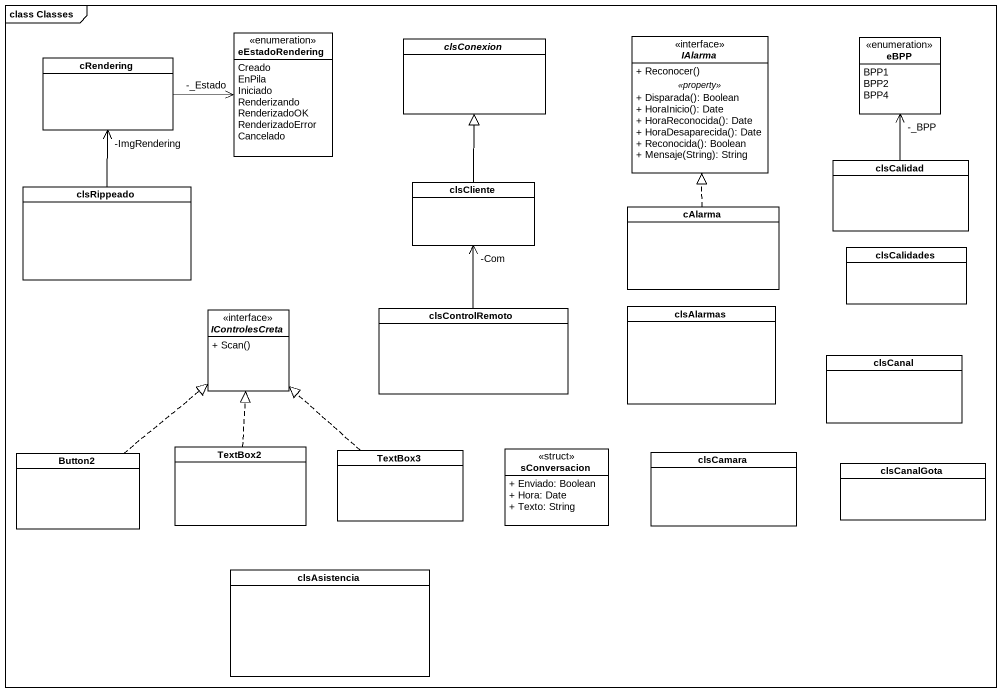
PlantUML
@startuml
mainframe class Classes
hide circle
hide empty members
skinparam classAttributeIconSize 0
enum eEstadoRendering {
  Creado
  EnPila
  Iniciado
  Renderizando
  RenderizadoOK
  RenderizadoError
  Cancelado
}
abstract class clsConexion
interface IAlarma <<interface>> {
  + Reconocer()
  .. <<property>> ..
  + Disparada(): Boolean
  + HoraInicio(): Date
  + HoraReconocida(): Date
  + HoraDesaparecida(): Date
  + Reconocida(): Boolean
  + Mensaje(String): String
}
enum eBPP {
  BPP1
  BPP2
  BPP4
}
class cRendering
class clsCalidad
class clsRippeado
class clsCliente
class cAlarma
class clsCalidades
interface IControlesCreta <<interface>> {
  + Scan()
}
class clsControlRemoto
class clsAlarmas
class clsCanal
class TextBox2
class Button2
class TextBox3
class sConversacion <<struct>> {
  + Enviado: Boolean
  + Hora: Date
  + Texto: String
}
class clsCamara
class clsCanalGota
class clsAsistencia
cRendering -right-> "-_Estado" eEstadoRendering
clsCalidad -up-> "-_BPP" eBPP
clsRippeado -up-> "-ImgRendering" cRendering
clsCliente -up-|> clsConexion
cAlarma .up.|> IAlarma
clsControlRemoto -up-> "-Com" clsCliente
TextBox2 .up.|> IControlesCreta
Button2 .up.|> IControlesCreta
TextBox3 .up.|> IControlesCreta
@enduml
